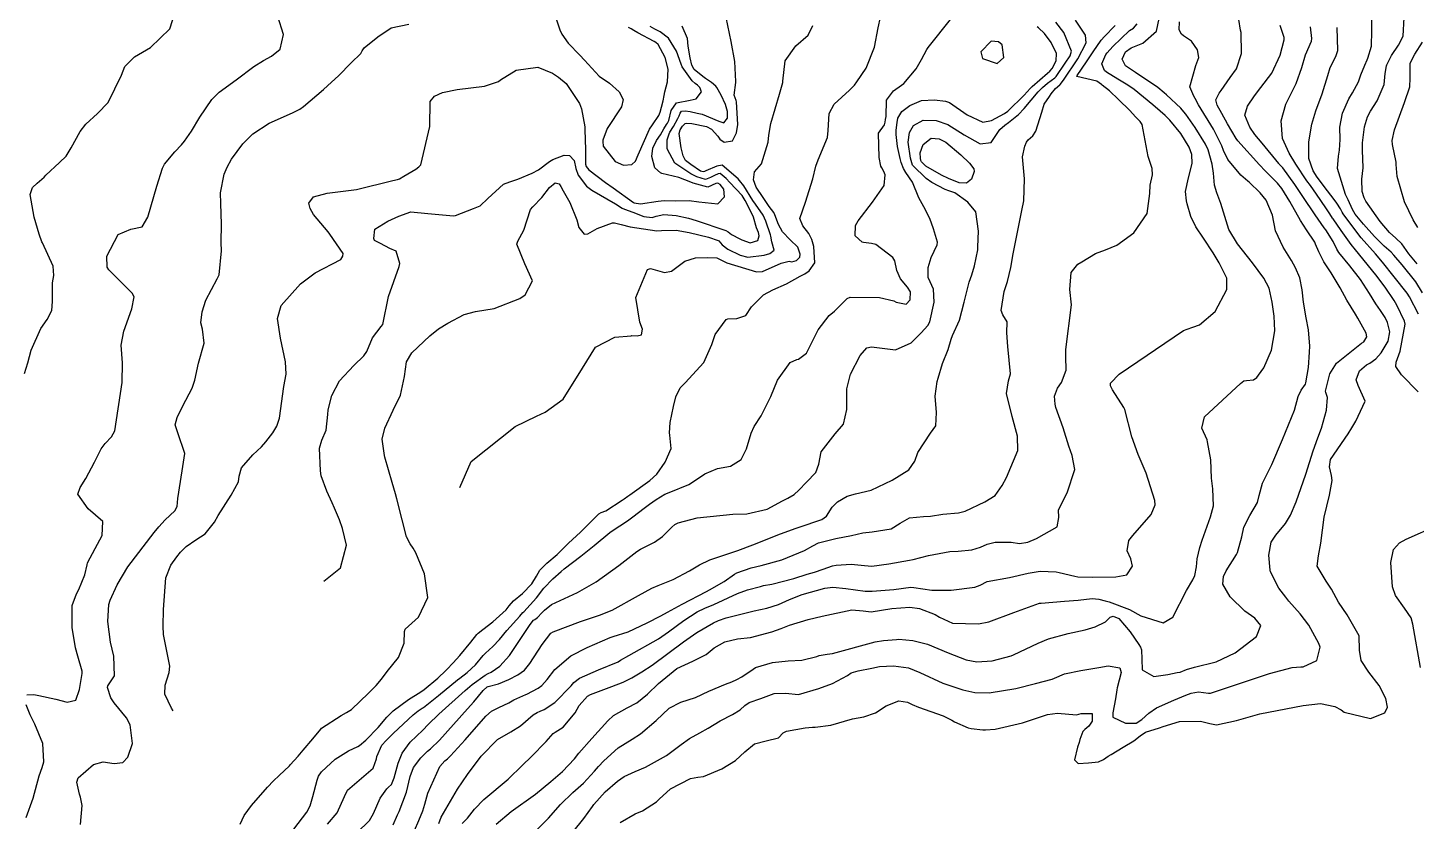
# Model space of a CAD drawing. Header units: feet. Extents: x 1313198 to 1317500, y 385000 to 389511.
# Drawn here: x 1316016 to 1316539, y 385363 to 385663 of the extents above; entities that cross this region are included whole.
import ezdxf

# ---------------------------------------------------------------- set-up
doc = ezdxf.new("R2010")
doc.units = ezdxf.units.FT
doc.layers.add('C-TOPO-MAJR', color=32, linetype='CONTINUOUS')

msp = doc.modelspace()

# ---------------------------------------------------------------- linework, layer by layer
at = {"layer": 'C-TOPO-MAJR'}
for points in [[(1316014.41, 385532.24), (1316015.59, 385536.21), (1316016.85, 385540.95), (1316020.51, 385549.11), (1316022.87, 385552.55), (1316024.63, 385555.9), (1316024.96, 385559.35), (1316024.9, 385566.44), (1316025.38, 385569.14), (1316025.19, 385572.65), (1316021.11, 385581.44), (1316020.91, 385581.9), (1316019.94, 385584.71), (1316018.04, 385591.1), (1316016.43, 385599.71), (1316017.43, 385602.35), (1316019.08, 385603.96), (1316021.78, 385606.21), (1316022.45, 385606.94), (1316027.56, 385611.71), (1316030.08, 385614.09), (1316031.97, 385617.29), (1316035.34, 385623.49), (1316037.53, 385626.24), (1316041.91, 385630.29), (1316045.84, 385634.34), (1316050.86, 385644.71), (1316052.22, 385647.9), (1316055.77, 385651.65), (1316061.87, 385655.16), (1316069.16, 385662.12), (1316070.99, 385668.11)], [(1316015.28, 385410.98), (1316017.84, 385411.19), (1316019.7, 385410.78), (1316026.18, 385409.33), (1316030.5, 385408.22), (1316033.68, 385409), (1316035.07, 385412.99), (1316036.1, 385419.11), (1316036.04, 385420.01), (1316034.45, 385425.61), (1316033.64, 385428.71), (1316032.28, 385436.45), (1316032.31, 385444.68), (1316033.97, 385449.09), (1316034.88, 385450.74), (1316037.09, 385456.21), (1316037.93, 385460.09), (1316038.14, 385460.85), (1316041.04, 385466.2), (1316043.68, 385471.14), (1316043.87, 385476.41), (1316038.32, 385481.11), (1316034.47, 385486.64), (1316035.36, 385489.25), (1316037.5, 385492.62), (1316040.79, 385498.74), (1316043.27, 385503.76), (1316044.76, 385505.78), (1316047.18, 385508.28), (1316048.42, 385510.62), (1316051.21, 385528.84), (1316051.31, 385536.22), (1316050.79, 385542.86), (1316051.81, 385548.09), (1316054.86, 385556.63), (1316055.74, 385561.13), (1316054.92, 385562.54), (1316046.18, 385571.33), (1316045.57, 385572.32), (1316045.34, 385576.47), (1316049.71, 385584.57), (1316054.43, 385586.59), (1316058.68, 385587.49), (1316060.86, 385591.16), (1316064.22, 385602.88), (1316066.41, 385609.67), (1316067.17, 385611.14), (1316071.06, 385615.76), (1316073.48, 385618.42), (1316074.63, 385619.79), (1316077.34, 385623.59), (1316080.49, 385628.79), (1316084.94, 385635.5), (1316087.72, 385638.32), (1316094.1, 385642.97), (1316100.78, 385647.9), (1316104.4, 385650.23), (1316107.45, 385651.81), (1316110.74, 385654.43), (1316112.04, 385660.01), (1316109.87, 385666.75)], [(1316214.2, 385667.87), (1316216.21, 385661.79), (1316216.91, 385660.12), (1316219.33, 385656.71), (1316223.71, 385652.2), (1316225.44, 385650.33), (1316231.04, 385644.28), (1316234.85, 385641.72), (1316238.59, 385638.4), (1316240.03, 385635.48), (1316239.36, 385632.69), (1316233.97, 385624.57), (1316232.4, 385620.13), (1316232.34, 385619.72), (1316232.48, 385617.96), (1316237.07, 385612.11), (1316240.19, 385610.71), (1316243.32, 385611.05), (1316244.73, 385612.27), (1316245.74, 385614.7), (1316249.98, 385624.3), (1316251.05, 385625.98), (1316253.45, 385629.45), (1316253.94, 385630.72), (1316254.45, 385632.57), (1316255.14, 385635.02), (1316255.53, 385636.98), (1316255.79, 385638.34), (1316256.74, 385642.18), (1316257.06, 385646.93), (1316255.9, 385651.29), (1316253.25, 385656.26), (1316252.34, 385657.05), (1316251.71, 385657.38), (1316245.53, 385660.67), (1316244.05, 385661.54), (1316243.08, 385662.12), (1316242.02, 385662.71)], [(1316541.33, 385562.63), (1316538.87, 385566.73), (1316533.75, 385573.13), (1316530.62, 385576.78), (1316529.52, 385577.97), (1316527, 385580.24), (1316523.25, 385583.82), (1316519.09, 385588.51), (1316516.03, 385592.33), (1316515.02, 385593.98), (1316513.42, 385597.71), (1316513, 385598.44), (1316512.34, 385599.65), (1316510.82, 385604.62), (1316509.38, 385609.49), (1316509.73, 385614.16), (1316510.13, 385616.45), (1316510.3, 385620.37), (1316510.22, 385625.05), (1316511.17, 385630.35), (1316513.61, 385635.81), (1316514.98, 385638.06), (1316517.25, 385642.14), (1316518.19, 385644.79), (1316519.64, 385648.51), (1316520.57, 385650.46), (1316520.83, 385651.07), (1316522.15, 385655.61), (1316522.34, 385661.37), (1316522.17, 385669.75)], [(1316035.44, 385362.11), (1316036.05, 385369.3), (1316035.45, 385372.46), (1316035.04, 385373.58), (1316034.11, 385378.09), (1316034.64, 385379.67), (1316040.41, 385384.81), (1316044.06, 385385.76), (1316048.16, 385385.11), (1316051.47, 385385.56), (1316053.28, 385387.54), (1316055.09, 385392.72), (1316054.21, 385399.66), (1316052.77, 385402.33), (1316048.1, 385407.96), (1316046.91, 385409.95), (1316045.68, 385413.85), (1316045.79, 385414.39), (1316048.25, 385418.13), (1316048.06, 385425.66), (1316046.8, 385430.94), (1316045.83, 385438.73), (1316046.09, 385445.12), (1316046.62, 385446.73), (1316049.34, 385452.45), (1316053.37, 385459.34), (1316063.18, 385472.18), (1316064.94, 385474.4), (1316067.44, 385477.04), (1316071.05, 385480.42), (1316071.88, 385482.1), (1316072.15, 385485.1), (1316073.81, 385495.49), (1316074.76, 385502.08), (1316072.17, 385509.77), (1316071.13, 385512.78), (1316071.96, 385515.66), (1316074.07, 385520), (1316077.57, 385526.71), (1316078.58, 385529.69), (1316079.9, 385536.06), (1316082.06, 385543.68), (1316081.44, 385548.94), (1316080.83, 385551.32), (1316081.34, 385555.44), (1316082.73, 385559.88), (1316086.93, 385567.86), (1316087.69, 385569.45), (1316088.63, 385578.49), (1316088.53, 385581.54), (1316088.56, 385588.47), (1316088.37, 385596.29), (1316088.19, 385600.33), (1316089.59, 385607.39), (1316090.71, 385609.98), (1316092.4, 385613.04), (1316096.66, 385618.78), (1316100.42, 385622.5), (1316106.64, 385626.56), (1316115.34, 385630.51), (1316118.09, 385631.85), (1316119.5, 385632.82), (1316127.05, 385639.34), (1316130.06, 385642.07), (1316132.69, 385644.45), (1316137.54, 385649.35), (1316141.1, 385652.91), (1316141.66, 385653.82), (1316142.38, 385654.99), (1316147.5, 385659.18), (1316152.55, 385662.48), (1316159.27, 385663.97)], [(1316095.61, 385362.23), (1316097.21, 385365.52), (1316099.9, 385369.35), (1316105.95, 385376.18), (1316108.22, 385378.56), (1316110.39, 385380.57), (1316114.28, 385384.31), (1316114.52, 385384.57), (1316117.52, 385387.86), (1316119.41, 385390.1), (1316123.03, 385394.42), (1316126.03, 385398.13), (1316126.38, 385398.47), (1316133.71, 385403.24), (1316135.69, 385404.31), (1316137.68, 385405.55), (1316144.03, 385411.59), (1316146.9, 385414.56), (1316148.89, 385416.9), (1316151.1, 385419.79), (1316155.34, 385425.06), (1316157.52, 385430.45), (1316157.63, 385434.91), (1316157.9, 385435.81), (1316162.91, 385440.25), (1316166.44, 385447.75), (1316165.11, 385456.63), (1316161.87, 385464.54), (1316160.85, 385466.39), (1316159.74, 385467.94), (1316158.33, 385470.58), (1316156.71, 385477.02), (1316154.71, 385484.91), (1316154.17, 385486.82), (1316152.99, 385491.08), (1316150.25, 385500.6), (1316150.06, 385501.21), (1316149.19, 385507.46), (1316150.17, 385511.62), (1316153.34, 385518.42), (1316156.04, 385524.03), (1316157.59, 385531.1), (1316158.4, 385536.54), (1316160.43, 385539.95), (1316167.19, 385546.45), (1316170.42, 385548.99), (1316173.97, 385551.22), (1316180.13, 385554.44), (1316184.4, 385555.63), (1316191.41, 385556.64), (1316201.11, 385560.41), (1316203.12, 385561.86), (1316205.88, 385567.15), (1316203.01, 385573.5), (1316199.95, 385580.96), (1316200.32, 385582.04), (1316202.61, 385586.2), (1316205.14, 385593.98), (1316205.94, 385594.99), (1316209.4, 385598.56), (1316212.29, 385602.28), (1316214.45, 385604.05), (1316215.97, 385603.75), (1316216.6, 385602.7), (1316217.4, 385601.13), (1316219.88, 385596.65), (1316222.61, 385590.13), (1316223.32, 385587.26), (1316225.4, 385584.76), (1316226.74, 385584.89), (1316230.26, 385586.9), (1316236.07, 385588.98), (1316236.76, 385589.02), (1316239.24, 385588.43), (1316242.73, 385587.45), (1316252.77, 385586), (1316254.52, 385586.09), (1316259.98, 385586.27), (1316264.94, 385585.4), (1316272.24, 385583.54), (1316275.81, 385582.4), (1316276.08, 385582.21), (1316277.4, 385580.7), (1316279.46, 385579.03), (1316284.14, 385576.76), (1316287.08, 385576.11), (1316293.19, 385576.76), (1316295.37, 385577.45), (1316296.97, 385578.68), (1316296.1, 385581.82), (1316295.73, 385584.03), (1316295.65, 385584.43), (1316293.87, 385589.63), (1316292.78, 385591.95), (1316289.92, 385595.98), (1316288.97, 385597.43), (1316285.58, 385602.96), (1316283.9, 385605.01), (1316283.4, 385605.56), (1316277.37, 385610.8), (1316275.35, 385610.36), (1316271.25, 385608.62), (1316270.75, 385608.41), (1316270.18, 385608.19), (1316269.21, 385608.54), (1316265.56, 385611), (1316263.6, 385612.49), (1316262.63, 385614.23), (1316261.91, 385617.34), (1316261.1, 385622.67), (1316261.53, 385624.04), (1316262.47, 385625.48), (1316263.42, 385626.44), (1316263.97, 385626.62), (1316265.95, 385626.45), (1316271.42, 385625.35), (1316273.32, 385624.37), (1316275.71, 385621.63), (1316276.55, 385620.58), (1316278.18, 385619.39), (1316281.23, 385619.87), (1316282.83, 385622.92), (1316283.28, 385626.14), (1316282.81, 385634.57), (1316282.63, 385635.14), (1316281.92, 385637.13), (1316282.48, 385641.97), (1316282.53, 385642.33), (1316282.11, 385649.89), (1316280.78, 385657.39), (1316278.85, 385666.47)], [(1316115.86, 385360.31), (1316120.83, 385366.74), (1316122.08, 385369.2), (1316123.05, 385372.64), (1316124.74, 385378.79), (1316125.19, 385380.36), (1316126.27, 385382), (1316128.08, 385383.68), (1316131.46, 385386.72), (1316136.45, 385389.96), (1316140.07, 385391.49), (1316140.68, 385391.89), (1316142.98, 385393.9), (1316147.71, 385398.72), (1316150.95, 385402.59), (1316153.35, 385404.96), (1316159.15, 385409.25), (1316163.72, 385412.2), (1316164.98, 385413.06), (1316170.17, 385417.29), (1316173.22, 385420.23), (1316173.53, 385420.56), (1316175.93, 385423.05), (1316178.51, 385425.86), (1316182.56, 385430.85), (1316184.94, 385433.8), (1316185.4, 385434.29), (1316187.13, 385435.67), (1316190.87, 385438.5), (1316195.92, 385443.13), (1316197.07, 385444.53), (1316198.74, 385446.44), (1316202.13, 385449.25), (1316205.6, 385452.85), (1316207.34, 385455.81), (1316208.67, 385458.06), (1316211.29, 385460.63), (1316215.12, 385463.96), (1316215.88, 385464.69), (1316219.43, 385468.23), (1316223.92, 385472.33), (1316224.56, 385472.94), (1316230.81, 385479.23), (1316231.78, 385479.75), (1316233.46, 385480.44), (1316239.67, 385484.38), (1316240.37, 385484.87), (1316241.8, 385485.96), (1316242.5, 385486.5), (1316250.13, 385491.87), (1316252.73, 385494.27), (1316255.84, 385498.71), (1316258.15, 385503.92), (1316257.69, 385508.91), (1316257.52, 385509.83), (1316257.8, 385513.72), (1316259.07, 385519.76), (1316259.85, 385523.41), (1316261.53, 385526.77), (1316263.39, 385528.7), (1316270.51, 385536.28), (1316273.47, 385543.16), (1316274.7, 385546.87), (1316278.87, 385552.6), (1316279.45, 385552.81), (1316282.85, 385552.93), (1316286.29, 385554.11), (1316288.45, 385557.35), (1316292.89, 385561.89), (1316296.43, 385563.73), (1316301.57, 385566.04), (1316306.83, 385568.83), (1316308.52, 385569.78), (1316310.21, 385570.88), (1316312.25, 385573.97), (1316311.87, 385580.03), (1316311.19, 385582.66), (1316310.08, 385584.97), (1316307.73, 385587.81), (1316306.69, 385590.59), (1316308.82, 385596.78), (1316311.54, 385605.59), (1316312.65, 385610.34), (1316313.57, 385612.79), (1316317.07, 385621.23), (1316317.38, 385623.83), (1316317.73, 385630.21), (1316319.58, 385633.73), (1316325.39, 385639.05), (1316327.2, 385640.89), (1316328.19, 385642.19), (1316331.6, 385647.34), (1316334.83, 385655.25), (1316336.15, 385662.47), (1316337.12, 385666.51)], [(1316128.63, 385362.2), (1316132.25, 385366.51), (1316135.05, 385372.67), (1316136.11, 385375.1), (1316141.44, 385379.59), (1316145.77, 385383.31), (1316147.08, 385386.94), (1316147.2, 385387.71), (1316149.02, 385392.05), (1316150.76, 385393.86), (1316152.39, 385395.45), (1316153.49, 385396.63), (1316160.83, 385403.45), (1316162.74, 385404.93), (1316164.31, 385405.94), (1316164.74, 385406.23), (1316170.47, 385410.75), (1316177.61, 385416.62), (1316178.51, 385417.33), (1316181.27, 385419.44), (1316184.43, 385422.38), (1316187.32, 385425.86), (1316188.14, 385426.73), (1316190.95, 385429.2), (1316193.46, 385431.95), (1316196.16, 385435.24), (1316201.13, 385440.74), (1316202.28, 385442.02), (1316202.57, 385442.32), (1316207.43, 385447.64), (1316210.2, 385451.21), (1316213.52, 385454.79), (1316216.63, 385457.57), (1316217.84, 385458.58), (1316224.09, 385463.28), (1316229.17, 385467.36), (1316235.06, 385472.27), (1316235.94, 385472.9), (1316241.65, 385476.64), (1316243.73, 385478.11), (1316248.01, 385481.38), (1316250.03, 385482.98), (1316252.5, 385484.73), (1316255.79, 385486.63), (1316257.35, 385487.3), (1316264.85, 385490.34), (1316269.92, 385493.75), (1316270.78, 385494.4), (1316275.59, 385496.37), (1316280.54, 385497.31), (1316284.51, 385499.82), (1316286.55, 385503.78), (1316288.28, 385509.65), (1316289.43, 385512.18), (1316292.09, 385516.18), (1316295.76, 385523.54), (1316298.29, 385529.7), (1316303.02, 385536.31), (1316305.47, 385537.45), (1316306.15, 385537.63), (1316309.16, 385539.87), (1316313.61, 385548.66), (1316317.71, 385554.06), (1316319.7, 385555.75), (1316324.52, 385560.42), (1316325.6, 385560.98), (1316336.74, 385560.79), (1316342.05, 385559.54), (1316342.98, 385559.14), (1316346.71, 385558.36), (1316348.29, 385559.96), (1316348.4, 385562.94), (1316347.2, 385564.78), (1316344.54, 385567.91), (1316343.27, 385571.06), (1316342.41, 385574.71), (1316341.7, 385575.87), (1316335.32, 385580.85), (1316333.62, 385581.23), (1316330.6, 385581.57), (1316330.13, 385581.76), (1316327.5, 385584.06), (1316327.68, 385588.03), (1316328.61, 385589.72), (1316333.99, 385596.78), (1316338.4, 385603.04), (1316338.76, 385607.08), (1316338.34, 385608.38), (1316337.51, 385609.75), (1316337.22, 385610.41), (1316336.54, 385613.64), (1316336.33, 385622.82), (1316338.56, 385625.99), (1316338.88, 385626.94), (1316338.99, 385627.91), (1316339.14, 385629.14), (1316339.36, 385635.21), (1316341.94, 385638.74), (1316344.96, 385640.86), (1316345.81, 385641.58), (1316350.47, 385647.05), (1316352.53, 385650.56), (1316354.52, 385654.35), (1316355.03, 385655.08), (1316363.99, 385666.25)], [(1316139.64, 385358.96), (1316144.42, 385363.59), (1316145.88, 385366.27), (1316148.39, 385372.06), (1316150.95, 385375.59), (1316151.57, 385376.15), (1316152.7, 385377.19), (1316153.71, 385379.77), (1316155.19, 385385.29), (1316156.7, 385388.99), (1316159.77, 385393.15), (1316164.46, 385397.72), (1316166.58, 385399.89), (1316170.58, 385403.76), (1316180.54, 385412.65), (1316183.09, 385414.88), (1316187.99, 385418.47), (1316189.19, 385419.1), (1316190.32, 385419.63), (1316193.59, 385421.87), (1316197.2, 385425.9), (1316205.01, 385437.54), (1316206.3, 385439.14), (1316206.71, 385439.49), (1316207.72, 385440.2), (1316209.44, 385441.9), (1316210.36, 385442.98), (1316213, 385445.06), (1316222.88, 385449.63), (1316229.82, 385453.63), (1316238.42, 385459.78), (1316245.14, 385465.04), (1316246.52, 385465.93), (1316251.9, 385468.56), (1316254.92, 385470.72), (1316258.35, 385474.29), (1316259.47, 385475.23), (1316260.83, 385475.86), (1316267.89, 385477.76), (1316281.34, 385479.11), (1316286.68, 385479.3), (1316294.38, 385481.07), (1316300.13, 385484.19), (1316302.09, 385485.24), (1316304.51, 385486.59), (1316306.25, 385488.24), (1316309.18, 385491.26), (1316312.67, 385494.8), (1316313.78, 385497.95), (1316314.69, 385502.71), (1316319.98, 385509.48), (1316323.17, 385513.06), (1316324.36, 385518.67), (1316324.31, 385526.39), (1316325.8, 385531.98), (1316329.37, 385538.92), (1316331.96, 385541.9), (1316333.64, 385542.22), (1316342.73, 385541.1), (1316348.68, 385543.8), (1316352.41, 385547.5), (1316354.89, 385550.35), (1316355.62, 385551.63), (1316357.31, 385559.12), (1316357.07, 385564.02), (1316355.77, 385566.79), (1316355.03, 385568.45), (1316355.02, 385572.18), (1316356.2, 385575.88), (1316358.47, 385580.68), (1316358.5, 385581.75), (1316357.01, 385586.73), (1316355.68, 385590.6), (1316353.39, 385595.06), (1316351.57, 385598.47), (1316349.1, 385604.28), (1316346.63, 385608.01), (1316345.76, 385609.51), (1316344.9, 385611.71), (1316344.43, 385613.24), (1316343.45, 385617.81), (1316342.92, 385622.33), (1316343.02, 385623.89), (1316343.33, 385626.87), (1316343.57, 385628.41), (1316345.11, 385630.92), (1316348.12, 385633.25), (1316352.51, 385635.08), (1316357.45, 385635.38), (1316361.62, 385634.86), (1316363.13, 385634.32), (1316369.78, 385629.71), (1316375.66, 385626.95), (1316378.92, 385627.65), (1316383.77, 385630.23), (1316385.06, 385631.15), (1316391.2, 385637.11), (1316393.51, 385639.68), (1316394.19, 385640.39), (1316400, 385645.45), (1316400.85, 385646.22), (1316401.72, 385647.22), (1316403.29, 385650.12), (1316403.38, 385652.86), (1316401.36, 385657.03), (1316398.91, 385660.36), (1316396.68, 385662.54), (1316396.09, 385662.96)], [(1316153.33, 385362.03), (1316155, 385365.78), (1316155.54, 385366.97), (1316158.33, 385374.36), (1316159.76, 385380.24), (1316161.06, 385383.61), (1316163.72, 385387.29), (1316166.32, 385389.81), (1316167.4, 385390.72), (1316170.75, 385393.99), (1316181.37, 385405.72), (1316183.69, 385408.38), (1316187.22, 385412.68), (1316188.76, 385414.02), (1316189.18, 385414.18), (1316193.08, 385415.12), (1316196.92, 385416.86), (1316200.29, 385418.58), (1316202.81, 385420.3), (1316204.86, 385422.9), (1316209.49, 385430.06), (1316212.83, 385434.32), (1316213.61, 385434.84), (1316223.91, 385438.63), (1316231.11, 385441.08), (1316235.94, 385442.91), (1316245.86, 385448.43), (1316250.9, 385451.26), (1316253.27, 385452.2), (1316258.86, 385454.46), (1316265.02, 385457.73), (1316268.85, 385460.1), (1316272.73, 385461.99), (1316283.24, 385465.43), (1316288.98, 385467.54), (1316299.32, 385471.72), (1316305.23, 385473.87), (1316306.43, 385474.27), (1316314.91, 385477.18), (1316316.71, 385478.42), (1316318.89, 385481.85), (1316320.82, 385483.85), (1316324.51, 385485.94), (1316327.66, 385486.77), (1316333.56, 385488.14), (1316341.41, 385491.91), (1316347.69, 385495.91), (1316349.95, 385499.15), (1316351.14, 385502.45), (1316355.95, 385509.66), (1316357.93, 385512.42), (1316358.23, 385517.52), (1316357.66, 385523.68), (1316358.46, 385529.17), (1316358.77, 385530.46), (1316360.45, 385535.94), (1316362.52, 385541.26), (1316363.65, 385545.16), (1316364.2, 385546.56), (1316366.8, 385552.31), (1316368.56, 385559.04), (1316370.45, 385566.63), (1316371.47, 385569.42), (1316372.52, 385572.8), (1316373.7, 385578.84), (1316373.79, 385579.89), (1316373.99, 385585.86), (1316373.02, 385593.09), (1316369.95, 385596.83), (1316365.02, 385600.3), (1316362.86, 385601.02), (1316361.38, 385601.53), (1316356.4, 385604.18), (1316354.23, 385605.72), (1316349.19, 385610.65), (1316349.11, 385610.8), (1316348.35, 385613.34), (1316347.52, 385619.42), (1316348.01, 385623.04), (1316349.5, 385625.71), (1316353.19, 385627.72), (1316357.99, 385627.59), (1316362.43, 385626.07), (1316368.6, 385622.19), (1316374.59, 385618.77), (1316378.78, 385619.35), (1316382.07, 385624.19), (1316383.94, 385625.85), (1316385.34, 385626.8), (1316389.1, 385629.9), (1316391.25, 385632.11), (1316396.55, 385638.36), (1316398.07, 385639.97), (1316400.03, 385641.63), (1316402.72, 385643.63), (1316403.26, 385644.2), (1316406.71, 385649.22), (1316408.55, 385651.93), (1316409.12, 385653.68), (1316406.15, 385660.77), (1316403.11, 385664.69)], [(1316161.36, 385359.9), (1316163, 385363.64), (1316164.49, 385367.25), (1316165.27, 385369.75), (1316166.41, 385373.95), (1316170.88, 385383.97), (1316172.78, 385386.1), (1316173.86, 385386.94), (1316175, 385387.97), (1316180.47, 385394.07), (1316188.29, 385402.92), (1316190.38, 385404.92), (1316193.22, 385406.27), (1316196.97, 385408), (1316198.85, 385409.1), (1316203.4, 385411.11), (1316203.79, 385411.29), (1316207.94, 385413.57), (1316209.33, 385414.52), (1316211.36, 385416.76), (1316214.31, 385420.61), (1316220.28, 385425.79), (1316226.45, 385428.92), (1316235.18, 385432.59), (1316236.24, 385432.96), (1316241.92, 385434.8), (1316249.04, 385438.13), (1316254.2, 385440.85), (1316256.75, 385442.18), (1316262.27, 385445.26), (1316271.5, 385450.05), (1316272.58, 385450.58), (1316278.14, 385453.79), (1316282, 385456.5), (1316282.84, 385456.97), (1316288.32, 385458.9), (1316292.05, 385459.8), (1316299.82, 385461.92), (1316308.38, 385465.45), (1316311.52, 385467.26), (1316313.67, 385468.34), (1316320.18, 385469.93), (1316326.1, 385471.05), (1316330.38, 385472.14), (1316333.88, 385472.46), (1316341.05, 385473.63), (1316344.51, 385475.72), (1316348, 385477.8), (1316353.22, 385478.32), (1316355.91, 385478.37), (1316360.59, 385479.12), (1316366.42, 385479.61), (1316369.03, 385480.26), (1316376.35, 385483.79), (1316380.23, 385486.21), (1316382.95, 385489.99), (1316384.61, 385492.96), (1316388.85, 385503.12), (1316388.75, 385508.56), (1316386.67, 385515.96), (1316384.52, 385524.68), (1316385.32, 385529.43), (1316386.13, 385532.05), (1316385.04, 385542.36), (1316384.67, 385547.58), (1316384.76, 385551.67), (1316383.24, 385554.36), (1316382.5, 385555.92), (1316383.64, 385563.13), (1316385, 385566.86), (1316386.16, 385572.11), (1316387.03, 385577.27), (1316388.94, 385586.69), (1316390.3, 385593.67), (1316391.09, 385597.33), (1316391.3, 385605.6), (1316390.61, 385613.83), (1316391.48, 385617.93), (1316392.06, 385619.4), (1316392.67, 385620.25), (1316394.51, 385621.77), (1316395.64, 385623.6), (1316397.83, 385630.73), (1316398.81, 385633.7), (1316400.76, 385636.65), (1316401.46, 385637.62), (1316403.07, 385639.66), (1316404.63, 385640.98), (1316404.82, 385641.17), (1316406, 385642.85), (1316411.51, 385650.83), (1316414.58, 385656.93), (1316414.31, 385659.75), (1316410.55, 385665.41)], [(1316162.97, 385610.18), (1316163.73, 385610.85), (1316167.17, 385625.31), (1316167.27, 385634.71), (1316168.93, 385636.81), (1316171.9, 385638.1), (1316177.45, 385639.29), (1316187.75, 385640.55), (1316193.01, 385642.31), (1316193.8, 385642.89), (1316199.7, 385646.61), (1316207.84, 385647.72), (1316213.46, 385645.39), (1316215.71, 385643.95), (1316218.57, 385641.6), (1316223.54, 385633.99), (1316224.33, 385632.02), (1316225.62, 385625.19), (1316225.7, 385619.32), (1316225.83, 385617.68), (1316225.83, 385613.75), (1316225.82, 385611.09), (1316226.07, 385610.23), (1316227.13, 385608.95), (1316233.41, 385604.25), (1316236.3, 385602.26), (1316243.96, 385596.67), (1316244.16, 385596.57), (1316246.52, 385596.21), (1316253.24, 385597.13), (1316255.52, 385597.38), (1316259.62, 385597.34), (1316264.99, 385597.37), (1316268.63, 385596.93), (1316275.7, 385596.12), (1316278.22, 385598.84), (1316278.01, 385601.71), (1316276.58, 385603.5), (1316275.7, 385604.02), (1316275.03, 385603.81), (1316272.01, 385602.51), (1316266.38, 385603.93), (1316265.61, 385604.29), (1316261.02, 385606.05), (1316254.59, 385607.62), (1316254.1, 385607.81), (1316252.01, 385609.77), (1316250.84, 385614), (1316251.27, 385617.13), (1316252.59, 385620.04), (1316254.07, 385622.19), (1316255.43, 385624.43), (1316256.37, 385626.05), (1316256.72, 385626.63), (1316257.12, 385627.38), (1316257.21, 385627.61), (1316258.12, 385631.41), (1316260.19, 385634.24), (1316265.34, 385635.3), (1316267.58, 385635.73), (1316269.62, 385638.34), (1316269.01, 385640.07), (1316268.09, 385640.91), (1316267.15, 385641.56), (1316266.03, 385642.56), (1316262.35, 385647.83), (1316261.92, 385648.77), (1316260.2, 385653.72), (1316257.09, 385658.69), (1316253.97, 385660.98), (1316252.01, 385662.08), (1316250.28, 385663.09)], [(1316166.42, 385592.58), (1316176.08, 385591.67), (1316176.82, 385591.78), (1316183.58, 385594.39), (1316186.09, 385595.47), (1316189.07, 385598.2), (1316194.98, 385603.61), (1316197.32, 385604.46), (1316200.3, 385605.46), (1316205.73, 385607.72), (1316208.11, 385608.98), (1316212.25, 385612.1), (1316213.48, 385612.86), (1316217.82, 385614.47), (1316219.87, 385614.43), (1316221.55, 385612.54), (1316222.26, 385609.51), (1316223.04, 385606.92), (1316226.18, 385602.85), (1316228.18, 385601.35), (1316237.16, 385596.21), (1316239.69, 385594.55), (1316240.58, 385594.11), (1316243.66, 385593), (1316247.79, 385591.43), (1316250.92, 385591.02), (1316252.54, 385591.46), (1316255.43, 385592.16), (1316260.03, 385591.74), (1316264.73, 385590.71), (1316267.59, 385589.93), (1316278.78, 385586.16), (1316279.64, 385585.6), (1316280.91, 385584.57), (1316283.99, 385583.02), (1316284.84, 385582.53), (1316287.91, 385581.52), (1316290.8, 385582.33), (1316291.36, 385584.16), (1316291.01, 385585.3), (1316290.36, 385587.11), (1316289.16, 385591.17), (1316288.43, 385592.78), (1316286.09, 385597.48), (1316284.94, 385599.27), (1316280.23, 385604.25), (1316278.82, 385605.75), (1316276.57, 385607.61), (1316275.85, 385607.46), (1316274.47, 385606.8), (1316272.96, 385606.04), (1316271.1, 385605.35), (1316267.84, 385606.31), (1316265.58, 385607.52), (1316259.56, 385611.54), (1316256.65, 385616.89), (1316256.59, 385620.31), (1316257.37, 385622.58), (1316257.69, 385623.13), (1316259.06, 385625.37), (1316260.66, 385628.31), (1316261.14, 385629.29), (1316261.54, 385630.33), (1316262.07, 385631.06), (1316263.37, 385631.28), (1316265.29, 385630.96), (1316268, 385630.39), (1316269.88, 385629.94), (1316276.07, 385627.35), (1316277.96, 385626.73), (1316279.39, 385628.45), (1316279.44, 385630.98), (1316278.68, 385633.6), (1316277.01, 385637.12), (1316275.4, 385640.07), (1316275.02, 385640.53), (1316273.32, 385641.92), (1316271.14, 385643.47), (1316270.03, 385644.2), (1316266.85, 385646.85), (1316265.95, 385648.44), (1316265.3, 385651.28), (1316264.61, 385655.64), (1316264.36, 385658.56), (1316262.24, 385663.21)], [(1316207.26, 385359.91), (1316211.92, 385364.56), (1316216.36, 385369.64), (1316221.12, 385374.24), (1316225.04, 385377.73), (1316229.29, 385382.29), (1316230.8, 385384.01), (1316232.79, 385386.11), (1316238.19, 385391), (1316243.39, 385394.35), (1316246.58, 385396.3), (1316252.54, 385401.39), (1316257.36, 385405.95), (1316261.76, 385408.21), (1316267.33, 385410.01), (1316272.3, 385412.38), (1316278.65, 385415.09), (1316281, 385415.97), (1316282.94, 385416.82), (1316284.74, 385417.8), (1316289.01, 385420.76), (1316289.98, 385421.3), (1316296.4, 385423.27), (1316302.23, 385423.88), (1316307.41, 385424.06), (1316313.09, 385425.5), (1316313.92, 385425.88), (1316316.94, 385426.38), (1316318.91, 385426.57), (1316335.03, 385431.01), (1316338.22, 385431.56), (1316343.08, 385431.95), (1316343.92, 385431.98), (1316349.29, 385431.52), (1316354.82, 385430.09), (1316362.51, 385426.85), (1316369.39, 385424.17), (1316373.43, 385423.52), (1316379.1, 385423.88), (1316386.26, 385425.68), (1316387.16, 385426.05), (1316396.46, 385430.51), (1316400.4, 385432.19), (1316407.85, 385434.18), (1316414.24, 385435.59), (1316418.01, 385436.69), (1316421.87, 385438.57), (1316423.66, 385440.33), (1316424.74, 385440.69), (1316426.87, 385439.75), (1316431.23, 385434.75), (1316434.51, 385429.97), (1316435.13, 385428.95), (1316435.44, 385428.02), (1316435.54, 385424.44), (1316435.69, 385420.48), (1316440.07, 385417.92), (1316445.44, 385418.7), (1316448.96, 385419.39), (1316450.01, 385419.59), (1316452.44, 385420.54), (1316455.4, 385421.49), (1316463.6, 385423.52), (1316470.79, 385426.82), (1316478.78, 385433.06), (1316480.46, 385437.14), (1316478.16, 385439.91), (1316474.4, 385442.53), (1316468.83, 385448), (1316466.06, 385452.77), (1316466.38, 385455.6), (1316467.36, 385457.73), (1316471.22, 385463.92), (1316471.69, 385464.67), (1316473.27, 385470.63), (1316474.02, 385474.2), (1316476.28, 385478.6), (1316479.17, 385483.52), (1316479.83, 385486.19), (1316481.03, 385490.79), (1316482.39, 385493.34), (1316484.64, 385497.91), (1316488.59, 385507.33), (1316493.11, 385518.42), (1316494.54, 385523.49), (1316495.62, 385525.95), (1316497.22, 385528.12), (1316497.43, 385528.61), (1316498.41, 385534.4), (1316498.84, 385540.29), (1316498.88, 385542.55), (1316498.42, 385548.6), (1316497.56, 385553.21), (1316496.57, 385559.15), (1316496.06, 385563.71), (1316495.12, 385568.23), (1316493.49, 385572.02), (1316491.99, 385574.77), (1316488.85, 385579.81), (1316485.94, 385585.98), (1316484.78, 385591.85), (1316482.42, 385597.56), (1316480.17, 385600.35), (1316476.07, 385604.32), (1316475.59, 385604.71), (1316472.92, 385606.95), (1316467.99, 385612.87), (1316466.41, 385616.25), (1316465.75, 385617.98), (1316462.58, 385624.3), (1316456.9, 385633.54), (1316455.74, 385635.85), (1316455.24, 385636.74), (1316453.73, 385640.31), (1316455.98, 385648.36), (1316457.01, 385651.38), (1316456.55, 385654.23), (1316454.35, 385657.45), (1316451.3, 385659.49), (1316450.53, 385660.12), (1316449.6, 385661.76), (1316449.79, 385664.85)], [(1316207.37, 385516.05), (1316210.7, 385517.64), (1316217.4, 385522.48), (1316224.66, 385534.17), (1316229.61, 385542.11), (1316236.91, 385545.83), (1316243.01, 385546.45), (1316243.32, 385546.46), (1316245.38, 385546.45), (1316246.96, 385546.78), (1316247.36, 385548.93), (1316246.33, 385551.49), (1316244.84, 385560.8), (1316249.17, 385571.42), (1316250.35, 385571.79), (1316255.69, 385570.23), (1316258.21, 385570.73), (1316263.34, 385574.53), (1316267.29, 385575.75), (1316271.86, 385575.9), (1316275.36, 385575.76), (1316277.35, 385574.85), (1316279.07, 385573.97), (1316290.37, 385570.56), (1316292.6, 385570.7), (1316299.56, 385573.85), (1316302.65, 385574.49), (1316303.68, 385574.34), (1316305.4, 385574.75), (1316306.6, 385576.01), (1316306.8, 385577.24), (1316305.89, 385579.84), (1316302.97, 385582.62), (1316300.06, 385585.56), (1316298.57, 385588.36), (1316297.27, 385592.08), (1316296.86, 385592.84), (1316295.12, 385595.17), (1316292.81, 385598.51), (1316290.22, 385602.39), (1316289.12, 385605.22), (1316289.53, 385608.26), (1316292.15, 385611.21), (1316294.66, 385619.39), (1316294.94, 385622.1), (1316295.75, 385626.48), (1316298.97, 385637.51), (1316300.24, 385641.92), (1316300.3, 385642.44), (1316301.06, 385650.09), (1316305.09, 385655.78), (1316309.83, 385659.74), (1316311.55, 385663.41)], [(1316221.02, 385359.3), (1316225.17, 385364.41), (1316228.54, 385368.97), (1316229.05, 385369.65), (1316233.31, 385374.41), (1316237.92, 385378.52), (1316240.38, 385380.2), (1316244.58, 385382.15), (1316248.46, 385383.81), (1316256.35, 385388.15), (1316261.88, 385392.33), (1316265.06, 385394.61), (1316268.92, 385396.64), (1316272.03, 385398.43), (1316276.59, 385401.2), (1316281.21, 385403.63), (1316284.14, 385405.41), (1316285.89, 385407.03), (1316287.61, 385408.14), (1316291.89, 385409.63), (1316296.98, 385411.54), (1316301.3, 385411.68), (1316306.19, 385411.21), (1316313.78, 385413.46), (1316318.91, 385415.35), (1316324.66, 385418.36), (1316326, 385419.3), (1316328.63, 385420.08), (1316333.75, 385421.13), (1316336.64, 385421.65), (1316341.93, 385421.94), (1316347.67, 385421.18), (1316351.84, 385419.5), (1316360.59, 385415.39), (1316368.13, 385412.9), (1316372.6, 385411.93), (1316378.02, 385411.77), (1316388.03, 385413.41), (1316395.44, 385415.3), (1316401.8, 385416.97), (1316402.62, 385417.29), (1316406.44, 385418.98), (1316412.54, 385420.16), (1316419.38, 385421.35), (1316422.89, 385421.95), (1316427.3, 385421.2), (1316427.81, 385419.42), (1316426.28, 385413.62), (1316426.12, 385412.95), (1316425.71, 385409.52), (1316424.59, 385404.21), (1316424.64, 385402.61), (1316429.46, 385400.39), (1316433.39, 385400.35), (1316435.54, 385401.67), (1316438.19, 385404.12), (1316441.1, 385406.16), (1316447.6, 385408.95), (1316452.21, 385410.86), (1316454.14, 385411.61), (1316456.95, 385412.2), (1316460.68, 385411.71), (1316461.46, 385411.68), (1316483.68, 385419.13), (1316492.28, 385421.37), (1316495.57, 385421.55), (1316496.4, 385421.62), (1316501.57, 385423.96), (1316502.84, 385428.95), (1316502.36, 385430.32), (1316498.55, 385437.23), (1316495.21, 385441.62), (1316491.03, 385446.39), (1316489.85, 385447.88), (1316487.22, 385451.26), (1316484.06, 385457.36), (1316483.97, 385458.09), (1316483.46, 385463.74), (1316484.3, 385468.61), (1316486.06, 385471.28), (1316489.69, 385475.67), (1316491.65, 385478.75), (1316493.79, 385483.74), (1316497.36, 385494.27), (1316500.15, 385502.97), (1316501.89, 385507.98), (1316503.26, 385511.6), (1316505.16, 385518.37), (1316505.55, 385523.18), (1316504.94, 385525.05), (1316504.86, 385525.52), (1316506.5, 385532.01), (1316508.94, 385536.03), (1316518.4, 385543.6), (1316519.22, 385544.19), (1316520.39, 385545.97), (1316520.14, 385547.42), (1316519.5, 385548.57), (1316517, 385553.06), (1316516.13, 385554.5), (1316512.91, 385559.84), (1316510.35, 385564.51), (1316506.97, 385570.15), (1316504.17, 385574.33), (1316502.25, 385578.11), (1316501.11, 385580.97), (1316500.75, 385581.65), (1316497.6, 385586.41), (1316495.45, 385589.89), (1316491.42, 385597), (1316488.3, 385601.96), (1316486.76, 385603.9), (1316482.7, 385607.96), (1316482.05, 385608.59), (1316479.99, 385610.84), (1316471.77, 385619.95), (1316471.1, 385620.83), (1316467.91, 385626.31), (1316465.73, 385630.27), (1316463.93, 385633.42), (1316463.47, 385635.4), (1316464.77, 385637.84), (1316465.48, 385638.84), (1316468.93, 385643.83), (1316471.22, 385647.08), (1316473.19, 385652.88), (1316473.03, 385660.78), (1316472.82, 385661.67), (1316472.18, 385665.66)], [(1316238.94, 385362.87), (1316244.52, 385366.09), (1316247.37, 385367.29), (1316252.55, 385370.66), (1316253.59, 385371.73), (1316257.91, 385375.54), (1316265.47, 385379.49), (1316268.16, 385379.98), (1316270.31, 385380.21), (1316277.28, 385383.12), (1316282.36, 385386.32), (1316285.88, 385389.49), (1316289.6, 385392.57), (1316293.98, 385393.64), (1316298.65, 385394.86), (1316300.41, 385396.74), (1316301.63, 385397.38), (1316308.65, 385398.54), (1316311.42, 385398.81), (1316312.46, 385398.82), (1316318.38, 385399.61), (1316326.45, 385401.95), (1316330.8, 385402.79), (1316335.12, 385404.29), (1316339.15, 385406.85), (1316344.03, 385408.82), (1316347.18, 385408.26), (1316349.03, 385407.41), (1316351.38, 385406.43), (1316360.65, 385403.13), (1316363.89, 385401.47), (1316365.01, 385400.79), (1316370.11, 385398.56), (1316371.3, 385398.27), (1316375.6, 385397.85), (1316376.65, 385397.81), (1316380.29, 385398.09), (1316390.59, 385400.48), (1316399.98, 385403.67), (1316403.76, 385404.12), (1316410.97, 385403.52), (1316412.66, 385404.03), (1316416.83, 385403.94), (1316416.87, 385401.08), (1316415.6, 385399.2), (1316414.08, 385397.97), (1316413.37, 385397.16), (1316412.26, 385394.22), (1316411.9, 385393.07), (1316411.28, 385391.27), (1316410.19, 385386.47), (1316411.58, 385385.09), (1316415.47, 385385.41), (1316419.3, 385385.76), (1316421.09, 385386.59), (1316422.95, 385387.88), (1316423.98, 385388.54), (1316428.6, 385391.31), (1316432.52, 385393.68), (1316434.96, 385395.56), (1316436.97, 385397), (1316442.27, 385398.62), (1316443.57, 385399.08), (1316449.84, 385400.97), (1316457.76, 385401.12), (1316461.21, 385400.19), (1316463.76, 385399.74), (1316471.32, 385401.39), (1316480.07, 385403.84), (1316496.37, 385407.02), (1316502.91, 385407.72), (1316508.28, 385406.68), (1316510.74, 385405.32), (1316511.87, 385404.55), (1316521.77, 385402.14), (1316527.25, 385404.25), (1316528.18, 385406.42), (1316527.56, 385409.62), (1316525.05, 385414.5), (1316521.17, 385419.53), (1316518.27, 385424.03), (1316517.65, 385427.9), (1316517.52, 385433.28), (1316512.97, 385441.15), (1316509.71, 385445.96), (1316507.07, 385450.89), (1316505.06, 385453.84), (1316501.72, 385459.57), (1316502.19, 385463.47), (1316503.11, 385468.27), (1316504.38, 385477.99), (1316506.35, 385486.37), (1316507.38, 385491.79), (1316507.1, 385493.76), (1316506.31, 385497.05), (1316506.68, 385499.75), (1316513.32, 385509.39), (1316514.7, 385511.64), (1316516.23, 385514.27), (1316519.74, 385521.79), (1316517.08, 385527.66), (1316516.33, 385529.79), (1316517.65, 385533.23), (1316520.29, 385535.46), (1316521.51, 385536.08), (1316523.85, 385537.75), (1316525.8, 385539.96), (1316528.45, 385544.42), (1316529.04, 385547.96), (1316528.21, 385551.38), (1316527.26, 385553.34), (1316525.61, 385555.92), (1316523.84, 385558.41), (1316521.36, 385562.31), (1316518.05, 385567.58), (1316514.03, 385572.83), (1316509.81, 385577.79), (1316509.1, 385579.02), (1316507.68, 385581.97), (1316504.92, 385586.3), (1316504.32, 385587.14), (1316500.87, 385592.02), (1316500.37, 385592.76), (1316496.82, 385598.2), (1316493.29, 385603.43), (1316488.7, 385609.68), (1316487.38, 385611.11), (1316487.18, 385611.33), (1316480.95, 385619.09), (1316478.22, 385622.36), (1316476.24, 385625.02), (1316474.41, 385629.54), (1316475.39, 385632.99), (1316478, 385636.84), (1316480.48, 385640), (1316484.59, 385645.41), (1316487.7, 385652.19), (1316489.19, 385658.02), (1316489.19, 385658.93), (1316487.74, 385663.44)], [(1316412.91, 385574.29), (1316418.17, 385577.48), (1316421.94, 385578.82), (1316426.16, 385580.63), (1316432.57, 385585.23), (1316437.61, 385592.58), (1316438.54, 385600.09), (1316438.75, 385603.16), (1316439.55, 385607.08), (1316439.49, 385609.55), (1316438.03, 385613.97), (1316435.71, 385626.05), (1316434.95, 385627.18), (1316433.23, 385628.94), (1316431.03, 385631.31), (1316426.75, 385635.57), (1316423.38, 385638.83), (1316420.58, 385640.95), (1316420.33, 385641.16), (1316418.61, 385642.43), (1316411.02, 385644.12), (1316411.15, 385644.52), (1316414.72, 385649.65), (1316417.21, 385653.47), (1316420.22, 385657.92), (1316420.33, 385658.05), (1316421.44, 385659.12), (1316425.48, 385663.41)], [(1316452.66, 385548.86), (1316454.8, 385549.62), (1316457.27, 385550.5), (1316463.23, 385555.63), (1316467.63, 385563.84), (1316467.6, 385568.12), (1316464.7, 385573.98), (1316462.53, 385577.63), (1316458.88, 385583.26), (1316455.98, 385587.5), (1316454, 385591.41), (1316452.67, 385596.14), (1316452.4, 385597.35), (1316452.05, 385600.8), (1316453.19, 385605.95), (1316454.61, 385611.34), (1316454.47, 385614.78), (1316453.47, 385617.52), (1316450.28, 385622.66), (1316446.12, 385627.72), (1316444.38, 385629.42), (1316442.5, 385631.09), (1316439.76, 385633.48), (1316432.71, 385639.32), (1316430.32, 385640.96), (1316426.57, 385643.14), (1316422.31, 385645.78), (1316421.53, 385646.45), (1316420.46, 385649), (1316422.02, 385652.53), (1316422.47, 385653.06), (1316424.61, 385655.53), (1316430.95, 385661.5), (1316432.42, 385662.44), (1316433.81, 385664.06)], [(1316479.6, 385531.62), (1316481.53, 385534.27), (1316484.42, 385541.05), (1316485.76, 385548.33), (1316485.46, 385553.82), (1316484.74, 385559.13), (1316483.61, 385564.32), (1316481.6, 385568.17), (1316477.25, 385573.92), (1316471.59, 385581.09), (1316468.34, 385586.47), (1316465.36, 385596.34), (1316463.91, 385600.27), (1316462.93, 385603.18), (1316462.62, 385607.75), (1316462.11, 385611.16), (1316460.57, 385616.56), (1316459.62, 385618.69), (1316455.63, 385624.89), (1316452.21, 385629.92), (1316450.83, 385631.65), (1316450.26, 385632.22), (1316444.94, 385637.21), (1316444.03, 385638.03), (1316441.55, 385639.98), (1316433.18, 385645.71), (1316429.48, 385648.19), (1316428.12, 385650.73), (1316429.44, 385653.48), (1316431.52, 385655.01), (1316436.02, 385656.76), (1316441.06, 385661.26), (1316442.08, 385666.01)], [(1316539.73, 385525.28), (1316533.47, 385531.63), (1316531.35, 385534.81), (1316531.45, 385536.43), (1316532.95, 385540.64), (1316534.82, 385550.78), (1316534.64, 385551.96), (1316531.76, 385558), (1316531.24, 385558.88), (1316530.66, 385559.71), (1316527.26, 385564.73), (1316523.77, 385569.37), (1316516.12, 385578.78), (1316514.52, 385580.82), (1316510.72, 385586.13), (1316507.68, 385590.54), (1316507.49, 385590.81), (1316506.42, 385592.35), (1316504.9, 385594.6), (1316501.41, 385599.83), (1316499.13, 385603.02), (1316497.77, 385604.89), (1316493.63, 385611.16), (1316491.14, 385615.31), (1316488.56, 385620.83), (1316488.06, 385627.44), (1316489.89, 385633.73), (1316493.8, 385641.55), (1316495.91, 385647.59), (1316497.32, 385652.36), (1316499.5, 385657.49), (1316499.7, 385658.48), (1316499.17, 385662.94)], [(1316539.82, 385554.57), (1316536.46, 385561.11), (1316535.64, 385562.46), (1316530.76, 385568.62), (1316526.34, 385574.14), (1316523.64, 385577.29), (1316518.27, 385583.39), (1316514.35, 385588.48), (1316511.43, 385592.44), (1316511.08, 385593.02), (1316510.46, 385594.25), (1316509.05, 385596.46), (1316508.03, 385597.78), (1316505.53, 385601.06), (1316501.67, 385606.28), (1316500.18, 385608.65), (1316498.52, 385613.22), (1316498.49, 385619.51), (1316499.71, 385626.24), (1316501.12, 385631.27), (1316503.62, 385637.62), (1316505.73, 385644.53), (1316506.58, 385647.6), (1316508.73, 385651.74), (1316509.52, 385654.01), (1316509.18, 385662.63)], [(1316539.41, 385573.59), (1316536.27, 385577.32), (1316533.56, 385581.11), (1316531.39, 385583.27), (1316529.01, 385585.33), (1316525.37, 385589.53), (1316520, 385597.16), (1316519.34, 385598.37), (1316518.65, 385600.76), (1316518.55, 385605.46), (1316519.07, 385609.7), (1316518.77, 385616.36), (1316518.77, 385619.23), (1316519.57, 385625.14), (1316520.62, 385628.95), (1316521.77, 385631.17), (1316524.24, 385634.96), (1316526.96, 385641.15), (1316527.32, 385645.27), (1316527.79, 385648.14), (1316527.97, 385648.64), (1316529.7, 385652.04), (1316532.35, 385655.94), (1316534.07, 385659.39), (1316534.49, 385666.43)], [(1316381.53, 385657.31), (1316378.76, 385657.56), (1316374.86, 385653.45), (1316375.5, 385650.94), (1316380.98, 385649.11), (1316383.52, 385651.3), (1316382.94, 385656.17), (1316381.53, 385657.31)], [(1316539.69, 385587.25), (1316537.86, 385590.19), (1316534.65, 385596.87), (1316531.79, 385606.49), (1316531.49, 385610.97), (1316531.47, 385611.93), (1316530.14, 385618.5), (1316530, 385619.99), (1316530.8, 385624.01), (1316534.62, 385634.34), (1316536.65, 385640.33), (1316536.7, 385643.59), (1316536.69, 385649.15), (1316538.45, 385652.58), (1316541.39, 385657.15)], [(1316353.15, 385618.56), (1316356.22, 385620.88), (1316359.22, 385620.65), (1316361.65, 385619.41), (1316367.4, 385614.61), (1316370.6, 385611.49), (1316372.25, 385609.37), (1316372.36, 385608.38), (1316371.38, 385605.5), (1316369.52, 385603.99), (1316366.72, 385604.13), (1316362.65, 385605.7), (1316360.07, 385607.01), (1316354.16, 385610.37), (1316352.48, 385612.05), (1316352.3, 385612.53), (1316352.13, 385613.44), (1316351.99, 385615.37), (1316353.15, 385618.56)], [(1316157.35, 385606.59), (1316161.82, 385609.18), (1316162.97, 385610.18)], [(1316129.41, 385584.75), (1316128.85, 385585.57), (1316123.33, 385592.17), (1316122.07, 385594.36), (1316121.5, 385596.36), (1316123.34, 385598.82), (1316128.44, 385600.24), (1316139.46, 385601.62), (1316153.23, 385604.92)], [(1316153.23, 385604.92), (1316155.03, 385605.35), (1316155.72, 385605.64), (1316157.35, 385606.59)], [(1316148.54, 385581.15), (1316146.29, 385582.29), (1316146, 385583.12), (1316146.45, 385586.61), (1316151.28, 385589.65), (1316155.44, 385591.5), (1316159.95, 385593.19), (1316166.42, 385592.58)], [(1316070.42, 385404.94), (1316069.82, 385405.94), (1316067.32, 385411.28), (1316067.41, 385414.61), (1316068.88, 385419.5), (1316069.09, 385421.87), (1316068.07, 385427.44), (1316066.79, 385433.72), (1316066.58, 385436.94), (1316066.7, 385443.18), (1316067.65, 385455.19), (1316069.57, 385459.94), (1316071.77, 385463.12), (1316073.13, 385464.81), (1316075.31, 385466.97), (1316079, 385469.42), (1316082.45, 385471.77), (1316085.99, 385476.15), (1316087.37, 385478.63), (1316092.28, 385486.28), (1316095.08, 385491.31), (1316095.32, 385493.45), (1316096.19, 385496.67), (1316100.37, 385501.56), (1316103.67, 385504.56), (1316105.32, 385506.38), (1316107.92, 385509.87), (1316109.45, 385512.28), (1316110.49, 385515.35), (1316112.18, 385527.33), (1316112.97, 385531.88), (1316112.69, 385536.59), (1316110.84, 385545.49), (1316109.79, 385552.93), (1316111.17, 385557.84), (1316118.4, 385566.06), (1316123.89, 385570.12), (1316133.58, 385575.16), (1316134.3, 385576.41), (1316134.43, 385577.43), (1316129.41, 385584.75)], [(1316127.26, 385453.91), (1316133.44, 385458.88), (1316135.73, 385467.49), (1316134.29, 385473.71), (1316133.15, 385476.95), (1316131.18, 385481.41), (1316130.29, 385483.41), (1316128.35, 385487.81), (1316126.22, 385493.64), (1316125.95, 385495.48), (1316125.62, 385504), (1316126.42, 385507.1), (1316128.04, 385510.8), (1316128.69, 385516.75), (1316128.81, 385518.43), (1316130.25, 385523.92), (1316133.15, 385529.47), (1316138.51, 385535.23), (1316142.33, 385538.84), (1316143.4, 385540.49), (1316145.52, 385545.6), (1316148.85, 385549.93), (1316149.39, 385550.65), (1316151.58, 385561.27), (1316155.62, 385572.54), (1316155.89, 385573.69), (1316154.41, 385578.36), (1316152.11, 385579.33), (1316148.54, 385581.15)], [(1316406.93, 385541.02), (1316406.93, 385541.3), (1316409.03, 385558.07), (1316408.39, 385563.87), (1316409, 385570.29), (1316411.45, 385573.4), (1316412.91, 385574.29)], [(1316423.81, 385527.63), (1316423.81, 385528.58), (1316426.99, 385531.97), (1316451.23, 385548.35), (1316452.66, 385548.86)], [(1316170.53, 385362.54), (1316171.46, 385364.87), (1316173.14, 385367.9), (1316177.61, 385375.48), (1316181.41, 385381.03), (1316186.47, 385387.94), (1316192.73, 385394.14), (1316197.76, 385397.12), (1316201.34, 385399.3), (1316206.11, 385403.47), (1316207.62, 385404.35), (1316208.8, 385404.85), (1316210.23, 385405.53), (1316214.25, 385408.12), (1316220.43, 385414.45), (1316221.49, 385415.72), (1316223.53, 385417.3), (1316230.76, 385420.4), (1316238.13, 385423.52), (1316239.1, 385424.04), (1316242.23, 385425.87), (1316253.33, 385432.16), (1316257.19, 385434.78), (1316262.95, 385439), (1316267.98, 385442.32), (1316270.79, 385443.65), (1316274.23, 385445.05), (1316283.15, 385449.24), (1316286.97, 385450.61), (1316291.88, 385451.93), (1316292.97, 385452.19), (1316296.03, 385452.8), (1316304.37, 385454.92), (1316309.37, 385456.49), (1316312.23, 385457.33), (1316315.42, 385458.36), (1316318.93, 385459.64), (1316320.32, 385459.95), (1316326.03, 385460.35), (1316331.07, 385459.81), (1316333.85, 385459.57), (1316340.21, 385460.44), (1316348.05, 385461.76), (1316349.34, 385462.04), (1316355.11, 385463.6), (1316363.18, 385465.07), (1316366.37, 385465.21), (1316371.54, 385465.64), (1316374.72, 385466.7), (1316377.32, 385467.79), (1316380.3, 385468.56), (1316386.3, 385468.57), (1316389.51, 385468.13), (1316392.56, 385468.53), (1316395.93, 385470), (1316403.62, 385474.32), (1316404.25, 385477.9), (1316404.16, 385480.84), (1316407.4, 385487.15), (1316410.32, 385495.97), (1316409.35, 385501.24), (1316408.09, 385504.85), (1316405.95, 385511.71), (1316403.22, 385519.43), (1316402.88, 385520.62), (1316402.7, 385523.59), (1316403.78, 385526.63), (1316405.25, 385528.82), (1316407.1, 385533.47), (1316406.92, 385538.54), (1316406.93, 385541.02)], [(1316460.39, 385506.46), (1316460.26, 385507.14), (1316458.21, 385511.57), (1316459.19, 385515.91), (1316472.75, 385528.39), (1316474.09, 385529.39), (1316475.07, 385529.56), (1316477.71, 385529.82), (1316478.9, 385530.67), (1316479.6, 385531.62)], [(1316179.3, 385362.52), (1316181.36, 385364.57), (1316183.97, 385367.89), (1316187.56, 385371.51), (1316196.71, 385379.23), (1316202.12, 385384.56), (1316205.41, 385387.59), (1316211.01, 385393.47), (1316213.68, 385396.43), (1316214.42, 385396.9), (1316217.42, 385398.82), (1316221.95, 385404.25), (1316223.52, 385406.97), (1316226.61, 385410.52), (1316227.77, 385411.2), (1316235.78, 385414.15), (1316240.03, 385415.86), (1316243.26, 385417.44), (1316247.14, 385419.66), (1316251.03, 385422.19), (1316262.75, 385431), (1316267.77, 385434.59), (1316274.12, 385438.2), (1316276.02, 385439.06), (1316278.83, 385440.07), (1316289.41, 385442.67), (1316294.26, 385443.72), (1316298.58, 385445.07), (1316302.77, 385446.97), (1316307.53, 385448.84), (1316316.02, 385451.28), (1316319.07, 385451.67), (1316324, 385451.15), (1316331.23, 385450.13), (1316333.9, 385450.06), (1316342.1, 385450.75), (1316348.52, 385451.56), (1316349.64, 385451.52), (1316356.35, 385450.45), (1316363.66, 385450.53), (1316372.67, 385451.65), (1316374.63, 385452.43), (1316377.32, 385453.74), (1316385.71, 385455.21), (1316392.79, 385456.89), (1316397.3, 385457.62), (1316403.34, 385457.39), (1316404.47, 385457.16), (1316410.32, 385455.72), (1316411.41, 385455.55), (1316416.89, 385455.4), (1316425.8, 385455.58), (1316429.95, 385456.31), (1316432.04, 385459.56), (1316431.4, 385462.26), (1316430.06, 385465.36), (1316430.64, 385469.16), (1316432.15, 385471.06), (1316439.14, 385478.97), (1316440.57, 385482.71), (1316440.46, 385484.25), (1316437.2, 385494.55), (1316434.26, 385501.62), (1316431.8, 385508.36), (1316429.17, 385518.63), (1316428.82, 385519.43), (1316424.58, 385526.02), (1316423.81, 385527.5), (1316423.81, 385527.63)], [(1316178.42, 385489.22), (1316182.69, 385499.05), (1316199.37, 385512.24), (1316207.37, 385516.05)], [(1316192.16, 385362.28), (1316197.85, 385367.06), (1316207, 385373.62), (1316212.82, 385378.39), (1316217.21, 385382.06), (1316221.75, 385386.88), (1316223.39, 385389), (1316228.28, 385394.51), (1316234.31, 385401.28), (1316236.38, 385403.2), (1316241.54, 385406.06), (1316245.19, 385408.04), (1316249.19, 385411.26), (1316253.32, 385415.35), (1316260.24, 385420.9), (1316266.29, 385423.75), (1316271.35, 385426.19), (1316274.41, 385428.74), (1316278.34, 385431.05), (1316283.2, 385432.13), (1316288, 385432.7), (1316296.07, 385434.72), (1316299.65, 385436), (1316302.81, 385437.26), (1316309.83, 385439.39), (1316315.07, 385440.72), (1316326.21, 385443.13), (1316330.57, 385442.7), (1316333.5, 385442.32), (1316341.32, 385443.61), (1316348.06, 385444.14), (1316351.75, 385443.57), (1316357.67, 385441.3), (1316359.32, 385440.29), (1316364.26, 385438.07), (1316373.99, 385437.75), (1316377.86, 385438.49), (1316387.32, 385442.03), (1316397.01, 385445.53), (1316397.63, 385445.65), (1316406.44, 385446.4), (1316411.56, 385446.69), (1316416.86, 385447.35), (1316419.38, 385447.14), (1316421.75, 385446.45), (1316423.24, 385446.08), (1316430.99, 385443.2), (1316435.22, 385440.78), (1316443.59, 385438.11), (1316447.32, 385440.36), (1316452.38, 385450.33), (1316454.86, 385454.41), (1316455.54, 385456), (1316456.16, 385459.29), (1316456.48, 385462.3), (1316457.47, 385466.6), (1316458.28, 385469.38), (1316461.41, 385478.08), (1316462.6, 385482.28), (1316462.34, 385488.67), (1316461.87, 385492.66), (1316461.61, 385499.66), (1316460.39, 385506.46)], [(1316540.67, 385421.3), (1316537.72, 385437.72), (1316537.08, 385440.11), (1316534.6, 385443.76), (1316531.17, 385448.43), (1316530.03, 385451.77), (1316529.39, 385460.92), (1316530.46, 385465.84), (1316532.69, 385468.29), (1316535.24, 385469.73), (1316547.12, 385474.98)], [(1316014.95, 385364.76), (1316017.59, 385372.08), (1316019.84, 385380.47), (1316020.97, 385383.56), (1316021.65, 385385.77), (1316021.24, 385392.68), (1316018.3, 385399.99), (1316016.51, 385403.48), (1316014.95, 385407.24)]]:
    msp.add_lwpolyline(points, dxfattribs=at)

doc.saveas('drawing.dxf')
